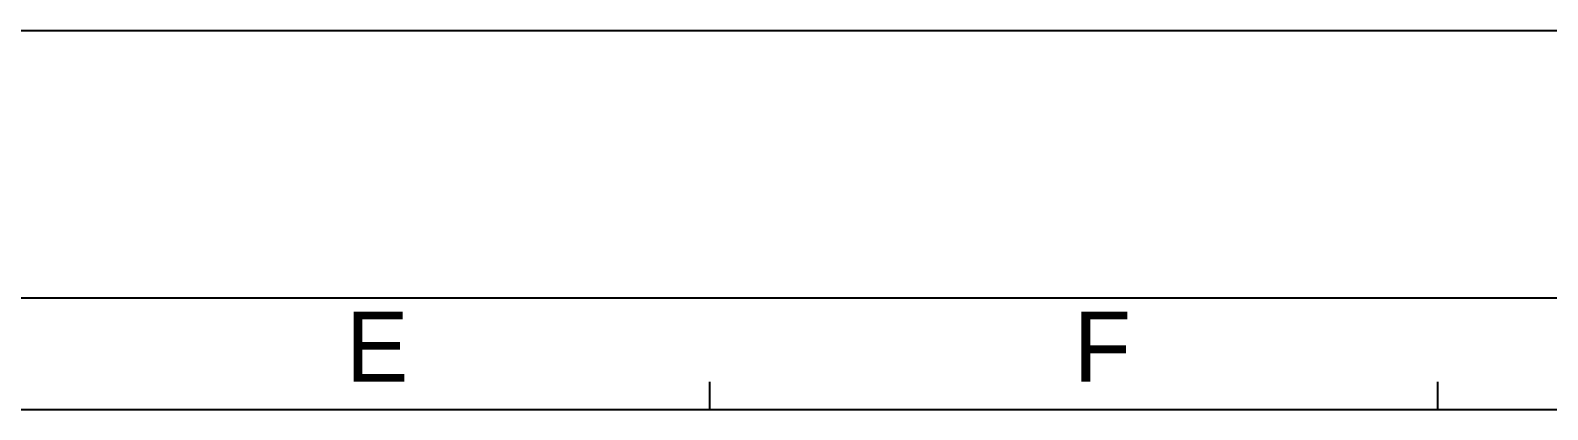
# Model space of a CAD drawing. Header units: millimetres. Extents: x 0 to 841, y 0 to 594.
# Drawn here: x 237.3 to 345.7, y 566.9 to 594 of the extents above; entities that cross this region are included whole.
import ezdxf

# ---------------------------------------------------------------- set-up
doc = ezdxf.new("R2010")
doc.units = ezdxf.units.MM
doc.header["$LTSCALE"] = 46.255
doc.layers.get('0').update_dxf_attribs({"linetype": 'CONTINUOUS'})
doc.styles.add('TEXTSTYLE_2', font='txt')

msp = doc.modelspace()

# ---------------------------------------------------------------- linework, layer by layer
at = {"color": 4, "linetype": 'CONTINUOUS'}
for p, q in [((0, 594), (841, 594)), ((16.342, 574.885), (819.342, 574.885)), ((285.842, 566.885), (285.842, 568.885)), ((337.842, 566.885), (337.842, 568.885)), ((25.842, 566.885), (809.342, 566.885))]:
    msp.add_line(p, q, dxfattribs=at)

# ---------------------------------------------------------------- texts
at = {"color": 2, "linetype": 'CONTINUOUS', "char_height": 5, "width": 5, "attachment_point": 1, "line_spacing_factor": 0.9, "style": 'TEXTSTYLE_2'}
for s, insert in [('E', (259.842, 573.885)), ('F', (311.842, 573.885))]:
    msp.add_mtext(s, dxfattribs=dict(at, insert=insert))

doc.saveas('drawing.dxf')
